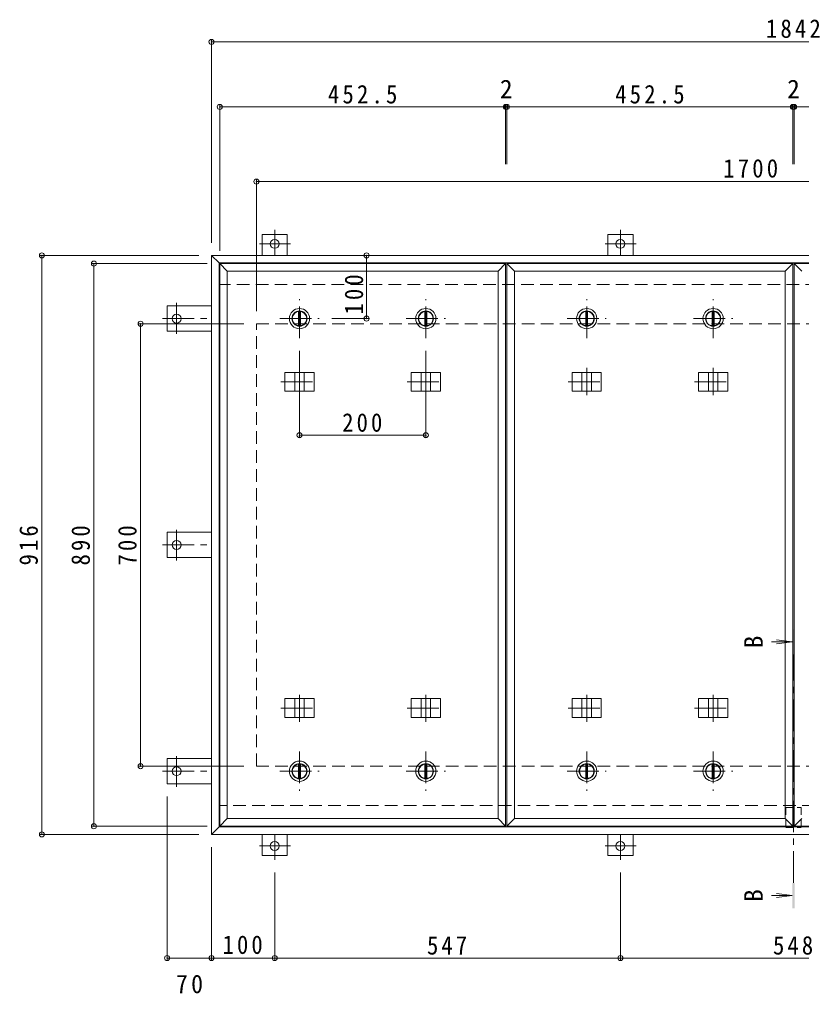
# Model space of a CAD drawing. Units: millimetres at full size, sheet at 1:10. Extents: x -2686 to 2789, y -1962 to 1769.
# Drawn here: x -2686 to -1449, y -229 to 1312 of the extents above; entities that cross this region are included whole.
import ezdxf
from ezdxf.enums import TextEntityAlignment as Align

# ---------------------------------------------------------------- set-up
doc = ezdxf.new("R2010")
doc.units = ezdxf.units.MM
doc.header["$LTSCALE"] = 10
doc.header["$PDMODE"] = 32
doc.header["$PDSIZE"] = 8
for name, pattern in [('CHAIN1', [8, 5, -1, 1, -1]), ('DASHED1', [1.8, 1.2, -0.6]), ('DASHED2', [3, 2, -1])]:
    doc.linetypes.add(name, pattern=pattern)
for name, color, linetype, lineweight in [('0-1_躯体', 2, 'DASHED2', 9), ('0-2_仕上', 4, 'Continuous', 9), ('0-3_建具', 4, 'Continuous', 9), ('0-5_寸法', 7, 'Continuous', 9), ('0-C_084', 2, 'Continuous', 9), ('0-E_090', 3, 'Continuous', 9), ('0-F_092', 7, 'Continuous', 9)]:
    doc.layers.add(name, color=color, linetype=linetype, lineweight=lineweight)
doc.styles.add('ＭＳ ゴシック', font='')
doc.styles.get('ＭＳ ゴシック').set_extended_font_data('MS Gothic')

msp = doc.modelspace()

# ---------------------------------------------------------------- linework, layer by layer
at = {"layer": '0-1_躯体'}
for p, q in [((-552.35, 892.92), (-2370.35, 892.92)), ((-2311.35, 830.92), (-611.35, 830.92)), ((-2311.35, 130.92), (-2311.35, 830.92)), ((-2311.35, 130.92), (-611.35, 130.92)), ((-1007.85, 68.92), (-2370.35, 68.92))]:
    msp.add_line(p, q, dxfattribs=at)
at = {"layer": '0-2_仕上'}
for p, q in [((-2369.35, 35.92), (-2369.35, 925.92)), ((-1916.85, 35.92), (-1916.85, 925.92)), ((-1914.85, 35.92), (-1914.85, 925.92)), ((-1462.35, 35.92), (-1462.35, 925.92)), ((-1460.35, 35.92), (-1460.35, 925.92)), ((-2357.35, 47.92), (-2357.35, 913.92)), ((-1928.85, 47.92), (-1928.85, 913.92)), ((-1902.85, 47.92), (-1902.85, 913.92)), ((-1474.35, 47.92), (-1474.35, 913.92)), ((-1463.35, 327.46), (-1496.12, 327.46)), ((-1463.35, 327.46), (-1488.13, 330.73)), ((-1463.35, 327.46), (-1488.13, 324.2)), ((-1463.35, -73.71), (-1496.12, -73.71)), ((-1463.35, -73.71), (-1488.13, -70.45)), ((-1463.35, -73.71), (-1488.13, -76.97))]:
    msp.add_line(p, q, dxfattribs=at)
at = {"layer": '0-2_仕上', "linetype": 'CHAIN1'}
msp.add_line((-1461.35, -53.71), (-1461.35, 307.46), dxfattribs=at)
at = {"layer": '0-2_仕上'}
for points in [[(-2357.35, 913.92), (-2369.35, 925.92), (-1916.85, 925.92)], [(-2357.35, 913.92), (-1928.85, 913.92), (-1916.85, 925.92)], [(-1902.85, 913.92), (-1914.85, 925.92), (-1462.35, 925.92)], [(-1902.85, 913.92), (-1474.35, 913.92), (-1462.35, 925.92)], [(-1448.35, 913.92), (-1460.35, 925.92), (-1007.85, 925.92)], [(-2357.35, 47.92), (-2369.35, 35.92), (-1916.85, 35.92)], [(-2357.35, 47.92), (-1928.85, 47.92), (-1916.85, 35.92)], [(-1902.85, 47.92), (-1914.85, 35.92), (-1462.35, 35.92)], [(-1902.85, 47.92), (-1474.35, 47.92), (-1462.35, 35.92)], [(-1448.35, 47.92), (-1460.35, 35.92), (-1007.85, 35.92)]]:
    msp.add_lwpolyline(points, dxfattribs=at)
for points in [[(-1459.35, 347.46), (-1463.35, 347.46), (-1459.35, 307.46), (-1463.35, 307.46)], [(-1463.35, -93.71), (-1459.35, -93.71), (-1463.35, -53.71), (-1459.35, -53.71)]]:
    msp.add_solid(points, dxfattribs=at)
at = {"layer": '0-3_建具', "color": 2}
for p, q in [((-2382.35, 938.92), (-2370.35, 926.92)), ((-540.35, 938.92), (-2382.35, 938.92)), ((-2382.35, 22.92), (-2382.35, 938.92)), ((-552.35, 926.92), (-2370.35, 926.92)), ((-2370.35, 34.92), (-2370.35, 926.92)), ((-2382.35, 22.92), (-2370.35, 34.92)), ((-552.35, 34.92), (-2370.35, 34.92)), ((-540.35, 22.92), (-2382.35, 22.92))]:
    msp.add_line(p, q, dxfattribs=at)
at = {"layer": '0-3_建具', "linetype": 'CHAIN1'}
for p, q in [((-2243.1, 761.04), (-2243.1, 717.8)), ((-2043.1, 761.04), (-2043.1, 717.8)), ((-1788.6, 761.04), (-1788.6, 717.8)), ((-1588.6, 761.04), (-1588.6, 717.8)), ((-2272.51, 738.92), (-2213.69, 738.92)), ((-2072.51, 738.92), (-2013.69, 738.92)), ((-1818.01, 738.92), (-1759.19, 738.92)), ((-1618.01, 738.92), (-1559.19, 738.92)), ((-2243.1, 200.81), (-2243.1, 244.04)), ((-2043.1, 200.81), (-2043.1, 244.04)), ((-1788.6, 200.81), (-1788.6, 244.04)), ((-1588.6, 200.81), (-1588.6, 244.04)), ((-2272.51, 222.92), (-2213.69, 222.92)), ((-2072.51, 222.92), (-2013.69, 222.92)), ((-1818.01, 222.92), (-1759.19, 222.92)), ((-1618.01, 222.92), (-1559.19, 222.92))]:
    msp.add_line(p, q, dxfattribs=at)
at = {"layer": '0-3_建具'}
for p, q in [((-2266.19, 753.92), (-2220.01, 753.92)), ((-2266.19, 753.92), (-2266.19, 723.92)), ((-2250.6, 753.92), (-2250.6, 723.92)), ((-2235.6, 753.92), (-2235.6, 723.92)), ((-2220.01, 753.92), (-2220.01, 723.92)), ((-2066.19, 753.92), (-2020.01, 753.92)), ((-2066.19, 753.92), (-2066.19, 723.92)), ((-2050.6, 753.92), (-2050.6, 723.92)), ((-2035.6, 753.92), (-2035.6, 723.92)), ((-2020.01, 753.92), (-2020.01, 723.92)), ((-1811.69, 753.92), (-1765.51, 753.92)), ((-1811.69, 753.92), (-1811.69, 723.92)), ((-1796.1, 753.92), (-1796.1, 723.92)), ((-1781.1, 753.92), (-1781.1, 723.92)), ((-1765.51, 753.92), (-1765.51, 723.92)), ((-1611.69, 753.92), (-1565.51, 753.92)), ((-1611.69, 753.92), (-1611.69, 723.92)), ((-1596.1, 753.92), (-1596.1, 723.92)), ((-1581.1, 753.92), (-1581.1, 723.92)), ((-1565.51, 753.92), (-1565.51, 723.92)), ((-2266.19, 723.92), (-2220.01, 723.92)), ((-2066.19, 723.92), (-2020.01, 723.92)), ((-1811.69, 723.92), (-1765.51, 723.92)), ((-1611.69, 723.92), (-1565.51, 723.92)), ((-2266.19, 237.92), (-2220.01, 237.92)), ((-2266.19, 207.92), (-2266.19, 237.92)), ((-2250.6, 207.92), (-2250.6, 237.92)), ((-2235.6, 207.92), (-2235.6, 237.92)), ((-2220.01, 207.92), (-2220.01, 237.92)), ((-2066.19, 237.92), (-2020.01, 237.92)), ((-2066.19, 207.92), (-2066.19, 237.92)), ((-2050.6, 207.92), (-2050.6, 237.92)), ((-2035.6, 207.92), (-2035.6, 237.92)), ((-2020.01, 207.92), (-2020.01, 237.92)), ((-1811.69, 237.92), (-1765.51, 237.92)), ((-1811.69, 207.92), (-1811.69, 237.92)), ((-1796.1, 207.92), (-1796.1, 237.92)), ((-1781.1, 207.92), (-1781.1, 237.92)), ((-1765.51, 207.92), (-1765.51, 237.92)), ((-1611.69, 237.92), (-1565.51, 237.92)), ((-1611.69, 207.92), (-1611.69, 237.92)), ((-1596.1, 207.92), (-1596.1, 237.92)), ((-1581.1, 207.92), (-1581.1, 237.92)), ((-1565.51, 207.92), (-1565.51, 237.92)), ((-2266.19, 207.92), (-2220.01, 207.92)), ((-2066.19, 207.92), (-2020.01, 207.92)), ((-1811.69, 207.92), (-1765.51, 207.92)), ((-1611.69, 207.92), (-1565.51, 207.92))]:
    msp.add_line(p, q, dxfattribs=at)
at = {"layer": '0-5_寸法', "linetype": 'DASHED1'}
for points in [[(-1473.65, 65.72), (-1449.05, 65.72), (-1449.05, 33.72)], [(-1473.65, 65.72), (-1473.65, 33.72), (-1449.05, 33.72)]]:
    msp.add_lwpolyline(points, dxfattribs=at)
at = {"layer": '0-C_084', "linetype": 'CHAIN1'}
for p, q in [((-2243.1, 807.92), (-2243.1, 869.92)), ((-2043.1, 807.92), (-2043.1, 869.92)), ((-1788.6, 807.92), (-1788.6, 869.92)), ((-1588.6, 807.92), (-1588.6, 869.92)), ((-2274.1, 838.92), (-2212.1, 838.92)), ((-2074.1, 838.92), (-2012.1, 838.92)), ((-1819.6, 838.92), (-1757.6, 838.92)), ((-1619.6, 838.92), (-1557.6, 838.92)), ((-2243.1, 153.92), (-2243.1, 91.92)), ((-2043.1, 153.92), (-2043.1, 91.92)), ((-1788.6, 153.92), (-1788.6, 91.92)), ((-1588.6, 153.92), (-1588.6, 91.92)), ((-2274.1, 122.92), (-2212.1, 122.92)), ((-2074.1, 122.92), (-2012.1, 122.92)), ((-1819.6, 122.92), (-1757.6, 122.92)), ((-1619.6, 122.92), (-1557.6, 122.92))]:
    msp.add_line(p, q, dxfattribs=at)
at = {"layer": '0-C_084'}
for p, q in [((-2244.6, 850.33), (-2244.6, 827.52)), ((-2241.6, 850.33), (-2241.6, 827.52)), ((-2044.6, 850.33), (-2044.6, 827.52)), ((-2041.6, 850.33), (-2041.6, 827.52)), ((-1790.1, 850.33), (-1790.1, 827.52)), ((-1787.1, 850.33), (-1787.1, 827.52)), ((-1590.1, 850.33), (-1590.1, 827.52)), ((-1587.1, 850.33), (-1587.1, 827.52)), ((-2244.6, 111.52), (-2244.6, 134.33)), ((-2241.6, 111.52), (-2241.6, 134.33)), ((-2044.6, 111.52), (-2044.6, 134.33)), ((-2041.6, 111.52), (-2041.6, 134.33)), ((-1790.1, 111.52), (-1790.1, 134.33)), ((-1787.1, 111.52), (-1787.1, 134.33)), ((-1590.1, 111.52), (-1590.1, 134.33)), ((-1587.1, 111.52), (-1587.1, 134.33))]:
    msp.add_line(p, q, dxfattribs=at)
for centre, radius in [((-2243.1, 838.92), 16), ((-2243.1, 838.92), 12), ((-2243.1, 838.92), 11.5), ((-2043.1, 838.92), 16), ((-2043.1, 838.92), 12), ((-2043.1, 838.92), 11.5), ((-1788.6, 838.92), 16), ((-1788.6, 838.92), 12), ((-1788.6, 838.92), 11.5), ((-1588.6, 838.92), 16), ((-1588.6, 838.92), 12), ((-1588.6, 838.92), 11.5), ((-2243.1, 122.92), 16), ((-2043.1, 122.92), 16), ((-1788.6, 122.92), 16), ((-1588.6, 122.92), 16), ((-2243.1, 122.92), 12), ((-2243.1, 122.92), 11.5), ((-2043.1, 122.92), 12), ((-2043.1, 122.92), 11.5), ((-1788.6, 122.92), 12), ((-1788.6, 122.92), 11.5), ((-1588.6, 122.92), 12), ((-1588.6, 122.92), 11.5)]:
    msp.add_circle(centre, radius, dxfattribs=at)
at = {"layer": '0-E_090'}
for p, q in [((-2302.35, 938.92), (-2302.35, 972.12)), ((-2262.35, 972.12), (-2302.35, 972.12)), ((-2262.35, 938.92), (-2262.35, 972.12)), ((-1715.35, 972.12), (-1755.35, 972.12)), ((-1755.35, 938.92), (-1755.35, 972.12)), ((-1715.35, 938.92), (-1715.35, 972.12)), ((-2382.35, 858.92), (-2452.55, 858.92)), ((-2452.55, 858.92), (-2452.55, 818.92)), ((-2382.35, 818.92), (-2452.55, 818.92)), ((-2382.35, 500.92), (-2452.55, 500.92)), ((-2452.55, 460.92), (-2452.55, 500.92)), ((-2382.35, 460.92), (-2452.55, 460.92)), ((-2382.35, 142.92), (-2452.55, 142.92)), ((-2452.55, 102.92), (-2452.55, 142.92)), ((-2382.35, 102.92), (-2452.55, 102.92)), ((-2302.35, 22.92), (-2302.35, -10.28)), ((-2262.35, 22.92), (-2262.35, -10.28)), ((-1755.35, 22.92), (-1755.35, -10.28)), ((-1715.35, 22.92), (-1715.35, -10.28)), ((-2262.35, -10.28), (-2302.35, -10.28)), ((-1715.35, -10.28), (-1755.35, -10.28))]:
    msp.add_line(p, q, dxfattribs=at)
at = {"layer": '0-E_090', "linetype": 'CHAIN1'}
for p, q in [((-2282.35, 979.28), (-2282.35, 939.12)), ((-1735.35, 979.28), (-1735.35, 939.12)), ((-2257.51, 957.12), (-2306.39, 957.12)), ((-1710.51, 957.12), (-1759.4, 957.12)), ((-2437.55, 863.76), (-2437.55, 814.88)), ((-2459.71, 838.92), (-2382.35, 838.92)), ((-2437.55, 456.08), (-2437.55, 504.97)), ((-2459.71, 480.92), (-2382.35, 480.92)), ((-2437.55, 98.08), (-2437.55, 146.97)), ((-2459.71, 122.92), (-2382.35, 122.92)), ((-2282.35, -17.43), (-2282.35, 22.72)), ((-1735.35, -17.43), (-1735.35, 22.72)), ((-2257.51, 4.72), (-2306.39, 4.72)), ((-1710.51, 4.72), (-1759.39, 4.72))]:
    msp.add_line(p, q, dxfattribs=at)
at = {"layer": '0-E_090'}
for centre in [(-2282.35, 957.12), (-1735.35, 957.12), (-2437.55, 838.92), (-2437.55, 480.92), (-2437.55, 122.92), (-2282.35, 4.72), (-1735.35, 4.72)]:
    msp.add_circle(centre, 7, dxfattribs=at)
at = {"layer": '0-F_092'}
for p, q in [((-2382.35, 1279.64), (-2382.35, 958.92)), ((-2382.35, 1276.64), (-540.35, 1276.64)), ((-2369.35, 1176.84), (-2369.35, 945.92)), ((-2369.35, 1173.84), (-1916.85, 1173.84)), ((-1916.85, 1176.84), (-1916.85, 1083.18)), ((-1916.85, 1173.84), (-1914.85, 1173.84)), ((-1914.85, 1176.84), (-1914.85, 1083.18)), ((-1914.85, 1173.84), (-1462.35, 1173.84)), ((-1462.35, 1176.84), (-1462.35, 1083.18)), ((-1462.35, 1173.84), (-1460.35, 1173.84)), ((-1460.35, 1176.84), (-1460.35, 1083.18)), ((-1460.35, 1173.84), (-1007.85, 1173.84)), ((-2311.35, 1058.64), (-2311.35, 850.92)), ((-2311.35, 1055.64), (-611.35, 1055.64)), ((-2653.72, 938.92), (-2402.35, 938.92)), ((-2650.72, 938.92), (-2650.72, 22.92)), ((-2571.4, 925.92), (-2389.35, 925.92)), ((-2568.4, 35.92), (-2568.4, 925.92)), ((-2136.96, 938.92), (-2136.96, 838.92)), ((-2133.96, 838.92), (-2192.1, 838.92)), ((-2497.47, 830.92), (-2331.35, 830.92)), ((-2494.47, 130.92), (-2494.47, 830.92)), ((-2243.1, 651.49), (-2243.1, 787.92)), ((-2043.1, 651.49), (-2043.1, 787.92)), ((-2243.1, 654.49), (-2043.1, 654.49)), ((-2497.47, 130.92), (-2331.35, 130.92)), ((-2452.55, -175.53), (-2452.55, 82.92)), ((-2571.4, 35.92), (-2389.35, 35.92)), ((-2653.72, 22.92), (-2402.35, 22.92)), ((-2382.35, -175.53), (-2382.35, 2.92)), ((-2282.35, -175.53), (-2282.35, -37.43)), ((-1735.35, -175.53), (-1735.35, -37.43)), ((-2452.55, -172.53), (-2382.35, -172.53)), ((-2382.35, -172.53), (-2282.35, -172.53)), ((-2282.35, -172.53), (-1735.35, -172.53)), ((-1735.35, -172.53), (-1187.35, -172.53))]:
    msp.add_line(p, q, dxfattribs=at)
for p in [(-2382.35, 1276.64), (-2369.35, 1173.84), (-1916.85, 1173.84), (-1914.85, 1173.84), (-1462.35, 1173.84), (-1460.35, 1173.84), (-2311.35, 1055.64), (-2650.72, 938.92), (-2136.96, 938.92), (-2568.4, 925.92), (-2494.47, 830.92), (-2136.96, 838.92), (-2243.1, 654.49), (-2043.1, 654.49), (-2494.47, 130.92), (-2568.4, 35.92), (-2650.72, 22.92), (-2452.55, -172.53), (-2382.35, -172.53), (-2282.35, -172.53), (-1735.35, -172.53)]:
    msp.add_point(p, dxfattribs=at)

# ---------------------------------------------------------------- texts
at = {"layer": '0-5_寸法', "color": 2, "style": 'ＭＳ ゴシック'}
for p in [(-1501.21, 317.46), (-1501.21, -83.71)]:
    msp.add_text('B', height=29.33, rotation=90, dxfattribs=at).set_placement(p, align=Align.BOTTOM_LEFT)
at = {"layer": '0-F_092', "color": 2, "style": 'ＭＳ ゴシック'}
for p in [(-1925.85, 1178.84), (-1471.35, 1178.84)]:
    msp.add_text('2', height=29.33, dxfattribs=at).set_placement(p, align=Align.BOTTOM_LEFT)
at = {"layer": '0-F_092', "color": 2, "char_height": 29.33, "attachment_point": 7, "style": 'ＭＳ ゴシック'}
for s, insert in [('\\T1.28;\\W0.9;1842', (-1505.1, 1282.64)), ('\\T1.28;\\W0.9;452.5', (-2198.1, 1178.84)), ('\\T1.28;\\W0.9;452.5', (-1743.6, 1178.84)), ('\\T1.28;\\W0.9;1700', (-1572.65, 1061.64)), ('\\T1.27;\\W0.9;200', (-2175.6, 659.49)), ('\\T1.27;\\W0.9;100', (-2364.85, -166.53)), ('\\T1.27;\\W0.9;547', (-2041.35, -167.53)), ('\\T1.27;\\W0.9;548', (-1493.85, -167.53)), ('\\T1.27;\\W0.95;70', (-2438.7, -228.71))]:
    msp.add_mtext(s, dxfattribs=dict(at, insert=insert))
at = {"layer": '0-F_092', "color": 2, "char_height": 29.33, "attachment_point": 7, "rotation": 90, "style": 'ＭＳ ゴシック'}
for s, insert in [('\\T1.27;\\W0.9;100', (-2141.96, 845.44)), ('\\T1.27;\\W0.9;916', (-2656.72, 448.42)), ('\\T1.27;\\W0.9;890', (-2574.4, 448.42)), ('\\T1.27;\\W0.9;700', (-2500.47, 448.42))]:
    msp.add_mtext(s, dxfattribs=dict(at, insert=insert))

doc.saveas('drawing.dxf')
